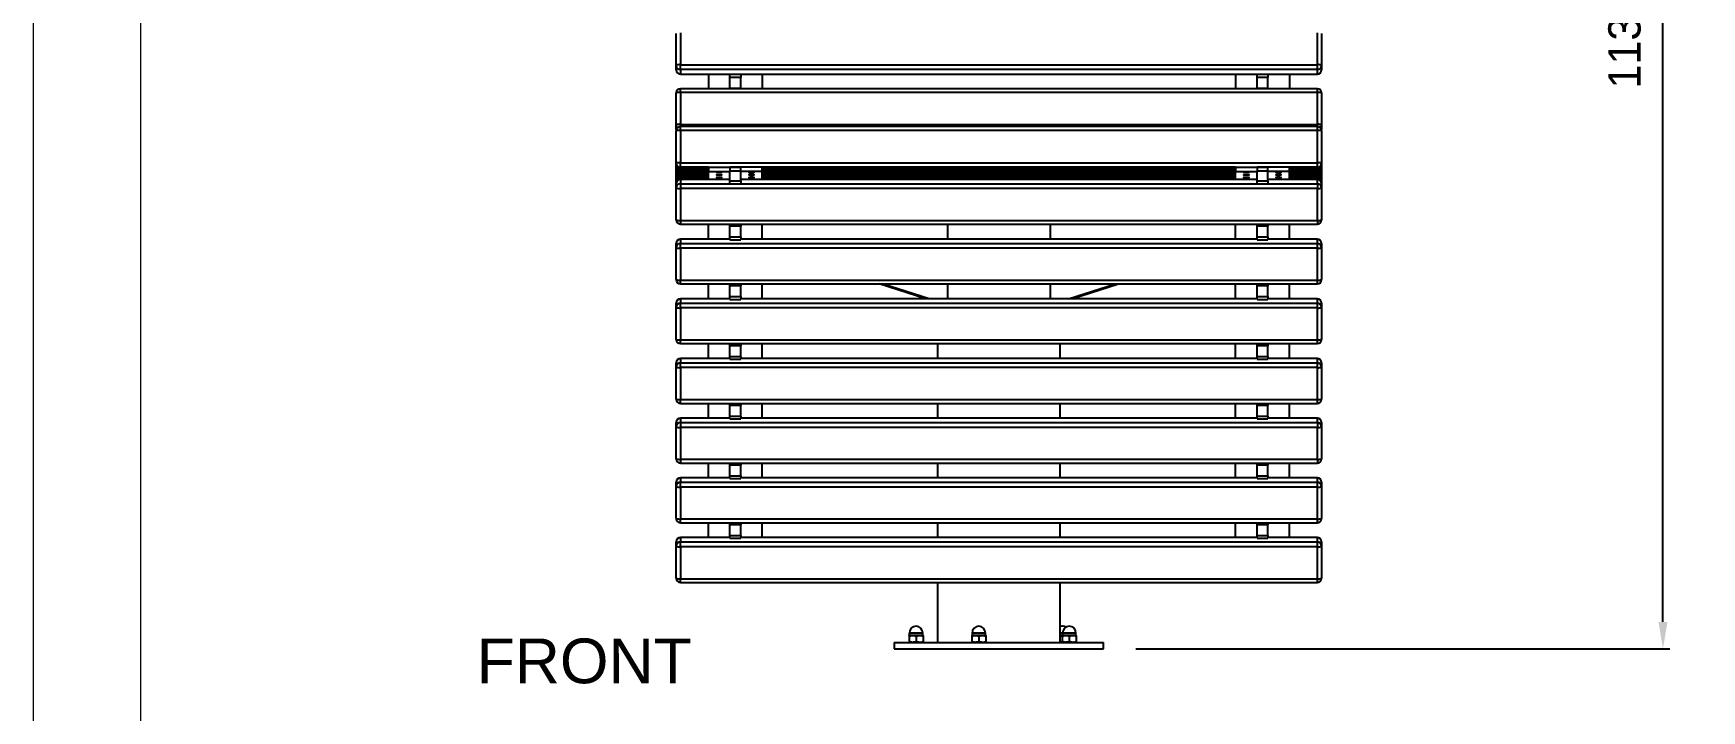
# Model space of a CAD drawing. Header units: millimetres. Extents: x 1508 to 7448, y -3239 to 961.
# Drawn here: x 1508 to 3059, y -591 to 38 of the extents above; entities that cross this region are included whole.
import ezdxf

# ---------------------------------------------------------------- set-up
doc = ezdxf.new("R2010")
doc.units = ezdxf.units.MM
doc.header["$PDSIZE"] = -1
doc.layers.add('tabelka', color=155, linetype='Continuous')
doc.layers.add('WYMIAR', color=96, linetype='Continuous')
doc.dimstyles.new('1-1', dxfattribs={"dimtxt": 30, "dimasz": 25, "dimexe": 6.25, "dimexo": 30, "dimgap": 20.625, "dimtad": 1, "dimdec": 1, "dimtxsty": 'Standard', "dimcen": 0, "dimclrd": 2, "dimclre": 2, "dimclrt": 2, "dimadec": 0, "dimazin": 0, "dimtfac": 1, "dimtdec": 1, "dimtmove": 0, "dimatfit": 3, "dimfxl": 0, "dimarcsym": 0})

# ---------------------------------------------------------------- blocks, each defined once
blk = doc.blocks.new('front')
for p, q in [((443.9, 352.3), (443.9, 382)), ((447.9, 382.6), (447.9, 352.9)), ((1039.9, 352.9), (1039.9, 382.6)), ((1043.9, 382), (1043.9, 352.3)), ((443.9, 348.2), (443.9, 352.3)), ((447.9, 348.4), (447.9, 352.9)), ((447.9, 352.9), (1039.9, 352.9)), ((1039.9, 348.4), (447.9, 348.4)), ((447.9, 348.4), (447.9, 344.2)), ((447.9, 344.2), (1039.9, 344.2)), ((447.9, 344.2), (1039.9, 344.2)), ((447.9, 344.2), (447.9, 344.2)), ((473.9, 344.2), (473.9, 330.6)), ((493.9, 343.7), (493.9, 344.2)), ((503.9, 343.7), (493.9, 343.7)), ((493.9, 341.1), (493.9, 343.7)), ((503.9, 343.7), (503.9, 344.2)), ((503.9, 343.7), (503.9, 341.1)), ((523.9, 344.2), (523.9, 330.6)), ((963.9, 344.2), (963.9, 330.6)), ((983.9, 343.7), (983.9, 344.2)), ((993.9, 343.7), (983.9, 343.7)), ((983.9, 341.1), (983.9, 343.7)), ((993.9, 343.7), (993.9, 344.2)), ((993.9, 343.7), (993.9, 341.1)), ((1013.9, 344.2), (1013.9, 330.6)), ((1039.9, 348.4), (1039.9, 352.9)), ((1039.9, 344.2), (1039.9, 348.4)), ((1039.9, 344.2), (1039.9, 344.2)), ((1043.9, 352.3), (1043.9, 348.2)), ((443.9, 296.9), (443.9, 326.6)), ((1039.9, 330.6), (447.9, 330.6)), ((447.9, 327.1), (447.9, 330.6)), ((447.9, 327.1), (447.9, 297.4)), ((1039.9, 327.1), (447.9, 327.1)), ((503.9, 341.1), (493.9, 341.1)), ((493.9, 331.2), (493.9, 341.1)), ((493.9, 331.2), (503.9, 331.2)), ((493.9, 330.6), (493.9, 331.2)), ((503.9, 331.2), (503.9, 341.1)), ((503.9, 331.2), (503.9, 330.6)), ((993.9, 341.1), (983.9, 341.1)), ((983.9, 331.2), (983.9, 341.1)), ((983.9, 331.2), (993.9, 331.2)), ((983.9, 330.6), (983.9, 331.2)), ((993.9, 331.2), (993.9, 341.1)), ((993.9, 331.2), (993.9, 330.6)), ((1039.9, 327.1), (1039.9, 330.6)), ((1039.9, 297.4), (1039.9, 327.1)), ((1043.9, 326.6), (1043.9, 296.9)), ((443.9, 292.7), (443.9, 296.9)), ((447.9, 297.4), (1039.9, 297.4)), ((447.9, 295.5), (447.9, 297.4)), ((1039.9, 295.5), (447.9, 295.5)), ((447.9, 291.7), (447.9, 295.5)), ((1039.9, 295.5), (1039.9, 297.4)), ((1039.9, 291.7), (1039.9, 295.5)), ((1043.9, 296.9), (1043.9, 292.7)), ((443.9, 292.7), (443.9, 292.1)), ((443.9, 292.7), (443.9, 292.1)), ((443.9, 261.5), (443.9, 291.5)), ((447.9, 291.7), (447.9, 261.7)), ((1039.9, 291.7), (447.9, 291.7)), ((1039.9, 261.7), (1039.9, 291.7)), ((1043.8, 292.1), (1043.9, 292.7)), ((1043.8, 292.1), (1043.9, 292.7)), ((1043.9, 291.5), (1043.9, 261.5)), ((443.9, 260.3), (443.9, 261.5)), ((443.9, 259.2), (443.9, 260.3)), ((443.9, 257.9), (443.9, 259.2)), ((443.9, 256.8), (443.9, 257.9)), ((443.9, 255.6), (443.9, 256.8)), ((443.9, 254.5), (443.9, 255.6)), ((443.9, 253.2), (443.9, 254.5)), ((443.9, 252.1), (443.9, 253.2)), ((443.9, 250.8), (443.9, 252.1)), ((443.9, 249.7), (443.9, 250.8)), ((443.9, 248.5), (443.9, 249.7)), ((443.9, 247.4), (443.9, 248.5)), ((447.9, 257.5), (447.9, 261.7)), ((447.9, 261.7), (1039.9, 261.7)), ((447.9, 257.5), (447.9, 256.3)), ((473.9, 257.5), (447.9, 257.5)), ((447.9, 256.3), (473.9, 256.3)), ((447.9, 256.3), (447.9, 255.2)), ((447.9, 256.3), (473.9, 256.3)), ((447.9, 256.3), (447.9, 256.3)), ((447.9, 255.2), (447.9, 253.9)), ((473.9, 255.2), (447.9, 255.2)), ((447.9, 253.9), (473.9, 253.9)), ((447.9, 253.9), (447.9, 252.8)), ((447.9, 253.9), (473.9, 253.9)), ((447.9, 253.9), (447.9, 253.9)), ((447.9, 252.8), (447.9, 251.6)), ((473.9, 252.8), (447.9, 252.8)), ((447.9, 251.6), (473.9, 251.6)), ((447.9, 251.6), (473.9, 251.6)), ((447.9, 251.6), (447.9, 251.6)), ((447.9, 251.6), (447.9, 250.5)), ((447.9, 250.5), (447.9, 249.2)), ((473.9, 250.5), (447.9, 250.5)), ((447.9, 249.2), (473.9, 249.2)), ((447.9, 249.2), (473.9, 249.2)), ((447.9, 249.2), (447.9, 249.2)), ((447.9, 249.2), (447.9, 248.1)), ((447.9, 248.1), (447.9, 246.9)), ((473.9, 248.1), (447.9, 248.1)), ((473.9, 257.6), (493.9, 257.6)), ((473.9, 257.6), (473.9, 253.6)), ((473.9, 253.6), (493.9, 253.6)), ((473.9, 246.3), (473.9, 253.6)), ((493.9, 257.6), (493.9, 253.6)), ((503.9, 257.5), (493.9, 257.5)), ((503.9, 257.4), (493.9, 257.4)), ((503.9, 254), (493.9, 254)), ((493.9, 253.6), (493.9, 253.5)), ((493.9, 245), (493.9, 253.5)), ((523.9, 257.6), (503.9, 257.6)), ((503.9, 253.6), (503.9, 257.6)), ((523.9, 253.6), (503.9, 253.6)), ((503.9, 253.6), (503.9, 253.5)), ((503.9, 245), (503.9, 253.5)), ((523.9, 253.6), (523.9, 257.6)), ((963.9, 257.5), (523.9, 257.5)), ((523.9, 256.3), (963.9, 256.3)), ((523.9, 256.3), (963.9, 256.3)), ((963.9, 255.2), (523.9, 255.2)), ((523.9, 253.9), (963.9, 253.9)), ((523.9, 253.9), (963.9, 253.9)), ((523.9, 246.3), (523.9, 253.6)), ((963.9, 252.8), (523.9, 252.8)), ((523.9, 251.6), (963.9, 251.6)), ((523.9, 251.6), (963.9, 251.6)), ((963.9, 250.5), (523.9, 250.5)), ((523.9, 249.2), (963.9, 249.2)), ((523.9, 249.2), (963.9, 249.2)), ((963.9, 248.1), (523.9, 248.1)), ((963.9, 257.6), (963.9, 253.6)), ((963.9, 257.6), (983.9, 257.6)), ((963.9, 253.6), (983.9, 253.6)), ((963.9, 246.3), (963.9, 253.6)), ((983.9, 257.6), (983.9, 253.6)), ((993.9, 257.5), (983.9, 257.5)), ((993.9, 257.4), (983.9, 257.4)), ((993.9, 254), (983.9, 254)), ((983.9, 253.6), (983.9, 253.5)), ((983.9, 245), (983.9, 253.5)), ((993.9, 253.6), (993.9, 257.6)), ((1013.9, 257.6), (993.9, 257.6)), ((993.9, 253.6), (993.9, 253.5)), ((1013.9, 253.6), (993.9, 253.6)), ((993.9, 245), (993.9, 253.5)), ((1013.9, 253.6), (1013.9, 257.6)), ((1039.9, 257.5), (1013.9, 257.5)), ((1013.9, 256.3), (1039.9, 256.3)), ((1013.9, 256.3), (1039.9, 256.3)), ((1039.9, 255.2), (1013.9, 255.2)), ((1013.9, 253.9), (1039.9, 253.9)), ((1013.9, 253.9), (1039.9, 253.9)), ((1013.9, 246.3), (1013.9, 253.6)), ((1039.9, 252.8), (1013.9, 252.8)), ((1013.9, 251.6), (1039.9, 251.6)), ((1013.9, 251.6), (1039.9, 251.6)), ((1039.9, 250.5), (1013.9, 250.5)), ((1013.9, 249.2), (1039.9, 249.2)), ((1013.9, 249.2), (1039.9, 249.2)), ((1039.9, 248.1), (1013.9, 248.1)), ((1039.9, 257.5), (1039.9, 261.7)), ((1039.9, 256.3), (1039.9, 257.5)), ((1039.9, 256.3), (1039.9, 255.2)), ((1039.9, 256.3), (1039.9, 256.3)), ((1039.9, 253.9), (1039.9, 255.2)), ((1039.9, 253.9), (1039.9, 252.8)), ((1039.9, 253.9), (1039.9, 253.9)), ((1039.9, 251.6), (1039.9, 252.8)), ((1039.9, 251.6), (1039.9, 251.6)), ((1039.9, 251.6), (1039.9, 250.5)), ((1039.9, 249.2), (1039.9, 250.5)), ((1039.9, 249.2), (1039.9, 249.2)), ((1039.9, 249.2), (1039.9, 248.1)), ((1039.9, 246.9), (1039.9, 248.1)), ((1043.9, 261.5), (1043.9, 260.3)), ((1043.9, 260.3), (1043.9, 259.2)), ((1043.9, 259.2), (1043.9, 257.9)), ((1043.9, 257.9), (1043.9, 256.8)), ((1043.9, 256.8), (1043.9, 255.6)), ((1043.9, 255.6), (1043.9, 254.5)), ((1043.9, 254.5), (1043.9, 253.2)), ((1043.9, 253.2), (1043.9, 252.1)), ((1043.9, 252.1), (1043.9, 250.8)), ((1043.9, 250.8), (1043.9, 249.7)), ((1043.9, 249.7), (1043.9, 248.5)), ((1043.9, 248.5), (1043.9, 247.4)), ((443.9, 246.1), (443.9, 247.4)), ((443.9, 245), (443.9, 246.1)), ((443.9, 243.8), (443.9, 245)), ((443.9, 243.8), (443.9, 243)), ((443.9, 242.7), (443.9, 243.8)), ((443.9, 243), (443.9, 243.8)), ((443.9, 242.3), (443.9, 242.7)), ((443.9, 242.5), (443.9, 242.7)), ((443.9, 242.7), (443.9, 242.7)), ((443.9, 238.4), (443.9, 242.3)), ((443.9, 208.6), (443.9, 238.4)), ((447.9, 246.9), (473.9, 246.9)), ((447.9, 246.9), (447.9, 246.8)), ((447.9, 246.8), (473.9, 246.8)), ((447.9, 246.8), (447.9, 246.3)), ((493.9, 246.3), (447.9, 246.3)), ((447.9, 246.3), (447.9, 242.3)), ((493.9, 246.3), (447.9, 246.3)), ((447.9, 246.3), (447.9, 246.3)), ((447.9, 242.3), (1039.9, 242.3)), ((447.9, 242.3), (447.9, 237.8)), ((1039.9, 237.8), (447.9, 237.8)), ((447.9, 237.8), (447.9, 208.1)), ((493.9, 245), (503.9, 245)), ((493.9, 242.3), (493.9, 245)), ((493.9, 242.3), (503.9, 242.3)), ((983.9, 246.3), (503.9, 246.3)), ((983.9, 246.3), (503.9, 246.3)), ((503.9, 245), (503.9, 242.3)), ((523.9, 246.9), (963.9, 246.9)), ((523.9, 246.8), (963.9, 246.8)), ((983.9, 245), (993.9, 245)), ((983.9, 242.3), (983.9, 245)), ((983.9, 242.3), (993.9, 242.3)), ((1039.9, 246.3), (993.9, 246.3)), ((1039.9, 246.3), (993.9, 246.3)), ((993.9, 245), (993.9, 242.3)), ((1013.9, 246.9), (1039.9, 246.9)), ((1013.9, 246.8), (1039.9, 246.8)), ((1039.9, 246.9), (1039.9, 246.8)), ((1039.9, 246.8), (1039.9, 246.3)), ((1039.9, 242.3), (1039.9, 246.3)), ((1039.9, 246.3), (1039.9, 246.3)), ((1039.9, 242.3), (1039.9, 237.8)), ((1039.9, 208.1), (1039.9, 237.8)), ((1043.8, 243), (1043.9, 243.8)), ((1043.9, 243.8), (1043.8, 243)), ((1043.9, 242.7), (1043.8, 242.7)), ((1043.9, 247.4), (1043.9, 246.1)), ((1043.9, 246.1), (1043.9, 245)), ((1043.9, 245), (1043.9, 243.8)), ((1043.9, 243.8), (1043.9, 242.7)), ((1043.9, 242.7), (1043.9, 242.3)), ((1043.9, 242.7), (1043.9, 242.5)), ((1043.9, 242.3), (1043.9, 238.4)), ((1043.9, 238.4), (1043.9, 208.6)), ((447.9, 208.1), (1039.9, 208.1)), ((447.9, 208.1), (447.9, 204.6)), ((447.9, 204.6), (1039.9, 204.6)), ((473.9, 190.8), (473.9, 204.6)), ((493.9, 202.7), (493.9, 204.6)), ((503.9, 202.7), (493.9, 202.7)), ((493.9, 192.8), (493.9, 202.7)), ((503.9, 204.6), (503.9, 202.7)), ((503.9, 192.8), (503.9, 202.7)), ((523.9, 190.8), (523.9, 204.6)), ((696.2, 204.6), (696.2, 190.8)), ((791.5, 204.6), (791.5, 190.8)), ((963.9, 190.8), (963.9, 204.6)), ((983.9, 202.7), (983.9, 204.6)), ((993.9, 202.7), (983.9, 202.7)), ((983.9, 192.8), (983.9, 202.7)), ((993.9, 204.6), (993.9, 202.7)), ((993.9, 192.8), (993.9, 202.7)), ((1013.9, 190.8), (1013.9, 204.6)), ((1039.9, 208.1), (1039.9, 204.6)), ((443.9, 182.9), (443.9, 186.8)), ((493.9, 190.8), (447.9, 190.8)), ((447.9, 190.8), (447.9, 186.8)), ((493.9, 190.8), (447.9, 190.8)), ((447.9, 190.8), (447.9, 190.8)), ((447.9, 182.3), (447.9, 186.8)), ((447.9, 186.8), (1039.9, 186.8)), ((493.9, 192.8), (503.9, 192.8)), ((493.9, 190.2), (493.9, 192.8)), ((493.9, 190.2), (503.9, 190.2)), ((503.9, 192.8), (503.9, 190.2)), ((983.9, 190.8), (503.9, 190.8)), ((983.9, 190.8), (503.9, 190.8)), ((983.9, 192.8), (993.9, 192.8)), ((983.9, 190.2), (983.9, 192.8)), ((983.9, 190.2), (993.9, 190.2)), ((993.9, 192.8), (993.9, 190.2)), ((1039.9, 190.8), (993.9, 190.8)), ((1039.9, 190.8), (993.9, 190.8)), ((1039.9, 186.8), (1039.9, 190.8)), ((1039.9, 190.8), (1039.9, 190.8)), ((1039.9, 182.3), (1039.9, 186.8)), ((1043.9, 186.8), (1043.9, 182.9)), ((443.9, 153.1), (443.9, 182.9)), ((1039.9, 182.3), (447.9, 182.3)), ((447.9, 182.3), (447.9, 152.6)), ((1039.9, 152.6), (1039.9, 182.3)), ((1043.9, 182.9), (1043.9, 153.1)), ((447.9, 152.6), (1039.9, 152.6)), ((447.9, 149.1), (447.9, 152.6)), ((447.9, 149.1), (1039.9, 149.1)), ((473.9, 135.3), (473.9, 149.1)), ((493.9, 147.2), (493.9, 149.1)), ((503.9, 147.2), (493.9, 147.2)), ((493.9, 137.3), (493.9, 147.2)), ((503.9, 149.1), (503.9, 147.2)), ((503.9, 137.3), (503.9, 147.2)), ((523.9, 135.3), (523.9, 149.1)), ((675.9, 135.3), (632.5, 149.1)), ((679, 135.3), (635.5, 149.1)), ((696.2, 149.1), (696.2, 135.3)), ((791.5, 149.1), (791.5, 135.3)), ((808.7, 135.3), (852.2, 149.1)), ((811.8, 135.3), (855.2, 149.1)), ((963.9, 135.3), (963.9, 149.1)), ((983.9, 147.2), (983.9, 149.1)), ((993.9, 147.2), (983.9, 147.2)), ((983.9, 137.3), (983.9, 147.2)), ((993.9, 149.1), (993.9, 147.2)), ((993.9, 137.3), (993.9, 147.2)), ((1013.9, 135.3), (1013.9, 149.1)), ((1039.9, 149.1), (1039.9, 152.6)), ((443.9, 127.4), (443.9, 131.3)), ((443.9, 97.6), (443.9, 127.4)), ((493.9, 135.3), (447.9, 135.3)), ((447.9, 135.3), (447.9, 131.3)), ((493.9, 135.3), (447.9, 135.3)), ((447.9, 135.3), (447.9, 135.3)), ((447.9, 126.8), (447.9, 131.3)), ((447.9, 131.3), (1039.9, 131.3)), ((1039.9, 126.8), (447.9, 126.8)), ((447.9, 126.8), (447.9, 97.1)), ((493.9, 137.3), (503.9, 137.3)), ((493.9, 134.7), (493.9, 137.3)), ((493.9, 134.7), (503.9, 134.7)), ((503.9, 137.3), (503.9, 134.7)), ((983.9, 135.3), (503.9, 135.3)), ((983.9, 135.3), (503.9, 135.3)), ((983.9, 137.3), (993.9, 137.3)), ((983.9, 134.7), (983.9, 137.3)), ((983.9, 134.7), (993.9, 134.7)), ((993.9, 137.3), (993.9, 134.7)), ((1039.9, 135.3), (993.9, 135.3)), ((1039.9, 135.3), (993.9, 135.3)), ((1039.9, 131.3), (1039.9, 135.3)), ((1039.9, 135.3), (1039.9, 135.3)), ((1039.9, 126.8), (1039.9, 131.3)), ((1039.9, 97.1), (1039.9, 126.8)), ((1043.9, 131.3), (1043.9, 127.4)), ((1043.9, 127.4), (1043.9, 97.6)), ((447.9, 97.1), (1039.9, 97.1)), ((447.9, 93.6), (447.9, 97.1)), ((447.9, 93.6), (1039.9, 93.6)), ((473.9, 79.8), (473.9, 93.6)), ((493.9, 91.7), (493.9, 93.6)), ((503.9, 93.6), (503.9, 91.7)), ((523.9, 79.8), (523.9, 93.6)), ((686.7, 93.6), (686.7, 79.8)), ((801, 79.8), (801, 93.6)), ((963.9, 79.8), (963.9, 93.6)), ((983.9, 91.7), (983.9, 93.6)), ((993.9, 93.6), (993.9, 91.7)), ((1013.9, 79.8), (1013.9, 93.6)), ((1039.9, 93.6), (1039.9, 97.1)), ((493.9, 79.8), (447.9, 79.8)), ((447.9, 79.8), (447.9, 75.8)), ((493.9, 79.8), (447.9, 79.8)), ((447.9, 79.8), (447.9, 79.8)), ((503.9, 91.7), (493.9, 91.7)), ((493.9, 81.8), (493.9, 91.7)), ((493.9, 81.8), (503.9, 81.8)), ((493.9, 79.2), (493.9, 81.8)), ((493.9, 79.2), (503.9, 79.2)), ((503.9, 81.8), (503.9, 91.7)), ((503.9, 81.8), (503.9, 79.2)), ((983.9, 79.8), (503.9, 79.8)), ((983.9, 79.8), (503.9, 79.8)), ((993.9, 91.7), (983.9, 91.7)), ((983.9, 81.8), (983.9, 91.7)), ((983.9, 81.8), (993.9, 81.8)), ((983.9, 79.2), (983.9, 81.8)), ((983.9, 79.2), (993.9, 79.2)), ((993.9, 81.8), (993.9, 91.7)), ((993.9, 81.8), (993.9, 79.2)), ((1039.9, 79.8), (993.9, 79.8)), ((1039.9, 79.8), (993.9, 79.8)), ((1039.9, 75.8), (1039.9, 79.8)), ((1039.9, 79.8), (1039.9, 79.8)), ((443.9, 71.8), (443.9, 75.8)), ((443.9, 42.1), (443.9, 71.8)), ((447.9, 71.3), (447.9, 75.8)), ((447.9, 75.8), (1039.9, 75.8)), ((1039.9, 71.3), (447.9, 71.3)), ((447.9, 71.3), (447.9, 41.6)), ((1039.9, 71.3), (1039.9, 75.8)), ((1039.9, 41.6), (1039.9, 71.3)), ((1043.9, 75.8), (1043.9, 71.8)), ((1043.9, 71.8), (1043.9, 42.1)), ((447.9, 41.6), (1039.9, 41.6)), ((447.9, 38.1), (447.9, 41.6)), ((447.9, 38.1), (1039.9, 38.1)), ((473.9, 24.3), (473.9, 38.1)), ((493.9, 36.2), (493.9, 38.1)), ((503.9, 36.2), (493.9, 36.2)), ((493.9, 26.3), (493.9, 36.2)), ((503.9, 38.1), (503.9, 36.2)), ((503.9, 26.3), (503.9, 36.2)), ((523.9, 24.3), (523.9, 38.1)), ((686.7, 38.1), (686.7, 24.3)), ((801, 24.3), (801, 38.1)), ((963.9, 24.3), (963.9, 38.1)), ((983.9, 36.2), (983.9, 38.1)), ((993.9, 36.2), (983.9, 36.2)), ((983.9, 26.3), (983.9, 36.2)), ((993.9, 38.1), (993.9, 36.2)), ((993.9, 26.3), (993.9, 36.2)), ((1013.9, 24.3), (1013.9, 38.1)), ((1039.9, 38.1), (1039.9, 41.6)), ((443.9, 16.3), (443.9, 20.3)), ((443.9, -13.4), (443.9, 16.3)), ((493.9, 24.3), (447.9, 24.3)), ((447.9, 24.3), (447.9, 20.3)), ((493.9, 24.3), (447.9, 24.3)), ((447.9, 24.3), (447.9, 24.3)), ((447.9, 20.3), (1039.9, 20.3)), ((447.9, 20.3), (447.9, 15.8)), ((1039.9, 15.8), (447.9, 15.8)), ((447.9, 15.8), (447.9, -13.9)), ((493.9, 26.3), (503.9, 26.3)), ((493.9, 23.7), (493.9, 26.3)), ((493.9, 23.7), (503.9, 23.7)), ((503.9, 26.3), (503.9, 23.7)), ((983.9, 24.3), (503.9, 24.3)), ((983.9, 24.3), (503.9, 24.3)), ((983.9, 26.3), (993.9, 26.3)), ((983.9, 23.7), (983.9, 26.3)), ((983.9, 23.7), (993.9, 23.7)), ((993.9, 26.3), (993.9, 23.7)), ((1039.9, 24.3), (993.9, 24.3)), ((1039.9, 24.3), (993.9, 24.3)), ((1039.9, 20.3), (1039.9, 24.3)), ((1039.9, 24.3), (1039.9, 24.3)), ((1039.9, 20.3), (1039.9, 15.8)), ((1039.9, -13.9), (1039.9, 15.8)), ((1043.9, 20.3), (1043.9, 16.3)), ((1043.9, 16.3), (1043.9, -13.4)), ((447.9, -13.9), (1039.9, -13.9)), ((447.9, -13.9), (447.9, -17.4)), ((1039.9, -13.9), (1039.9, -17.4)), ((447.9, -17.4), (1039.9, -17.4)), ((473.9, -31.2), (473.9, -17.4)), ((493.9, -19.3), (493.9, -17.4)), ((503.9, -19.3), (493.9, -19.3)), ((493.9, -29.2), (493.9, -19.3)), ((493.9, -29.2), (503.9, -29.2)), ((493.9, -31.8), (493.9, -29.2)), ((503.9, -17.4), (503.9, -19.3)), ((503.9, -29.2), (503.9, -19.3)), ((503.9, -29.2), (503.9, -31.8)), ((523.9, -31.2), (523.9, -17.4)), ((686.7, -17.4), (686.7, -31.2)), ((801, -31.2), (801, -17.4)), ((963.9, -31.2), (963.9, -17.4)), ((983.9, -19.3), (983.9, -17.4)), ((993.9, -19.3), (983.9, -19.3)), ((983.9, -29.2), (983.9, -19.3)), ((983.9, -29.2), (993.9, -29.2)), ((983.9, -31.8), (983.9, -29.2)), ((993.9, -17.4), (993.9, -19.3)), ((993.9, -29.2), (993.9, -19.3)), ((993.9, -29.2), (993.9, -31.8)), ((1013.9, -31.2), (1013.9, -17.4)), ((443.9, -39.2), (443.9, -35.2)), ((443.9, -68.9), (443.9, -39.2)), ((493.9, -31.2), (447.9, -31.2)), ((447.9, -31.2), (447.9, -35.2)), ((493.9, -31.2), (447.9, -31.2)), ((447.9, -31.2), (447.9, -31.2)), ((447.9, -39.7), (447.9, -35.2)), ((447.9, -35.2), (1039.9, -35.2)), ((1039.9, -39.7), (447.9, -39.7)), ((447.9, -39.7), (447.9, -69.4)), ((493.9, -31.8), (503.9, -31.8)), ((983.9, -31.2), (503.9, -31.2)), ((983.9, -31.2), (503.9, -31.2)), ((983.9, -31.8), (993.9, -31.8)), ((1039.9, -31.2), (993.9, -31.2)), ((1039.9, -31.2), (993.9, -31.2)), ((1039.9, -35.2), (1039.9, -31.2)), ((1039.9, -31.2), (1039.9, -31.2)), ((1039.9, -39.7), (1039.9, -35.2)), ((1039.9, -69.4), (1039.9, -39.7)), ((1043.9, -35.2), (1043.9, -39.2)), ((1043.9, -39.2), (1043.9, -68.9)), ((447.9, -69.4), (1039.9, -69.4)), ((447.9, -72.9), (447.9, -69.4)), ((447.9, -72.9), (1039.9, -72.9)), ((473.9, -86.7), (473.9, -72.9)), ((493.9, -74.8), (493.9, -72.9)), ((503.9, -74.8), (493.9, -74.8)), ((493.9, -84.7), (493.9, -74.8)), ((503.9, -72.9), (503.9, -74.8)), ((503.9, -84.7), (503.9, -74.8)), ((523.9, -86.7), (523.9, -72.9)), ((686.7, -72.9), (686.7, -86.7)), ((801, -86.7), (801, -72.9)), ((963.9, -86.7), (963.9, -72.9)), ((983.9, -74.8), (983.9, -72.9)), ((993.9, -74.8), (983.9, -74.8)), ((983.9, -84.7), (983.9, -74.8)), ((993.9, -72.9), (993.9, -74.8)), ((993.9, -84.7), (993.9, -74.8)), ((1013.9, -86.7), (1013.9, -72.9)), ((1039.9, -72.9), (1039.9, -69.4)), ((443.9, -94.7), (443.9, -90.7)), ((493.9, -86.7), (447.9, -86.7)), ((447.9, -86.7), (447.9, -90.7)), ((493.9, -86.7), (447.9, -86.7)), ((447.9, -86.7), (447.9, -86.7)), ((447.9, -95.2), (447.9, -90.7)), ((447.9, -90.7), (1039.9, -90.7)), ((493.9, -84.7), (503.9, -84.7)), ((493.9, -87.3), (493.9, -84.7)), ((493.9, -87.3), (503.9, -87.3)), ((503.9, -84.7), (503.9, -87.3)), ((983.9, -86.7), (503.9, -86.7)), ((983.9, -86.7), (503.9, -86.7)), ((983.9, -84.7), (993.9, -84.7)), ((983.9, -87.3), (983.9, -84.7)), ((983.9, -87.3), (993.9, -87.3)), ((993.9, -84.7), (993.9, -87.3)), ((1039.9, -86.7), (993.9, -86.7)), ((1039.9, -86.7), (993.9, -86.7)), ((1039.9, -90.7), (1039.9, -86.7)), ((1039.9, -86.7), (1039.9, -86.7)), ((1039.9, -95.2), (1039.9, -90.7)), ((1043.9, -90.7), (1043.9, -94.7)), ((443.9, -124.4), (443.9, -94.7)), ((1039.9, -95.2), (447.9, -95.2)), ((447.9, -95.2), (447.9, -124.9)), ((1039.9, -124.9), (1039.9, -95.2)), ((1043.9, -94.7), (1043.9, -124.4)), ((447.9, -124.9), (1039.9, -124.9)), ((447.9, -128.4), (447.9, -124.9)), ((447.9, -128.4), (1039.9, -128.4)), ((686.7, -128.4), (686.7, -184.1)), ((801, -184.1), (801, -128.4)), ((1039.9, -128.4), (1039.9, -124.9)), ((646.7, -184.1), (646.7, -190.1)), ((646.7, -184.1), (841, -184.1)), ((660.4, -178.2), (663.6, -177.6)), ((663.6, -177.6), (660.4, -177.6)), ((660.4, -178.2), (660.4, -183.5)), ((660.6, -175.4), (660.6, -177.5)), ((673.1, -175.4), (660.6, -175.4)), ((660.6, -177.5), (673.1, -177.5)), ((670.1, -177.6), (663.6, -177.6)), ((666.9, -178.2), (670.1, -177.6)), ((666.9, -178.2), (666.9, -183.5)), ((673.4, -177.6), (670.1, -177.6)), ((673.4, -183.5), (670.1, -184.1)), ((673.1, -177.5), (673.1, -175.4)), ((673.4, -178.2), (673.4, -183.5)), ((718.7, -178.2), (721.9, -177.6)), ((721.9, -177.6), (718.7, -177.6)), ((718.7, -178.2), (718.7, -183.5)), ((718.9, -175.4), (718.9, -177.5)), ((731.4, -175.4), (718.9, -175.4)), ((718.9, -177.5), (731.4, -177.5)), ((728.4, -177.6), (721.9, -177.6)), ((725.2, -178.2), (728.4, -177.6)), ((725.2, -178.2), (725.2, -183.5)), ((731.7, -177.6), (728.4, -177.6)), ((731.7, -183.5), (728.4, -184.1)), ((731.4, -177.5), (731.4, -175.4)), ((731.7, -178.2), (731.7, -183.5)), ((803, -175.4), (801, -175.4)), ((801, -177.5), (803, -177.5)), ((802.8, -177.6), (801, -177.6)), ((801, -177.8), (802.8, -178.2)), ((802.8, -178.2), (806, -177.6)), ((806, -177.6), (802.8, -177.6)), ((802.8, -178.2), (802.8, -183.5)), ((803, -175.4), (803, -177.5)), ((815.5, -175.4), (803, -175.4)), ((803, -177.5), (815.5, -177.5)), ((812.5, -177.6), (806, -177.6)), ((809.3, -178.2), (812.5, -177.6)), ((809.3, -178.2), (809.3, -183.5)), ((815.8, -177.6), (812.5, -177.6)), ((815.8, -183.5), (812.5, -184.1)), ((815.5, -177.5), (815.5, -175.4)), ((815.8, -178.2), (815.8, -183.5)), ((841, -190.1), (841, -184.1)), ((646.7, -190.1), (841, -190.1))]:
    blk.add_line(p, q)
at = {"flags": 128}
for points in [[(444, 259.3), (443.9, 259.2), (443.9, 259.2)], [(444, 256.9), (443.9, 256.9), (443.9, 256.8)], [(444, 254.5), (443.9, 254.5), (443.9, 254.5)], [(444, 252.2), (443.9, 252.1), (443.9, 252.1)], [(444, 249.8), (443.9, 249.8), (443.9, 249.7)], [(483.9, 253), (484.8, 253), (485.6, 253), (486.2, 252.9), (486.4, 252.9), (486.2, 252.9), (485.6, 252.8), (484.8, 252.8), (483.9, 252.8), (482.9, 252.8), (482.1, 252.8), (481.5, 252.9), (481.4, 252.9), (481.5, 252.9), (482.1, 253), (482.9, 253), (483.9, 253)], [(483.9, 250.6), (484.8, 250.6), (485.6, 250.6), (486.2, 250.6), (486.4, 250.5), (486.2, 250.5), (485.6, 250.5), (484.8, 250.4), (483.9, 250.4), (482.9, 250.4), (482.1, 250.5), (481.5, 250.5), (481.4, 250.5), (481.5, 250.6), (482.1, 250.6), (482.9, 250.6), (483.9, 250.6)], [(483.9, 248.3), (484.8, 248.3), (485.6, 248.2), (486.2, 248.2), (486.4, 248.2), (486.2, 248.1), (485.6, 248.1), (484.8, 248.1), (483.9, 248.1), (482.9, 248.1), (482.1, 248.1), (481.5, 248.1), (481.4, 248.2), (481.5, 248.2), (482.1, 248.2), (482.9, 248.3), (483.9, 248.3)], [(513.9, 253), (512.9, 253), (512.1, 253), (511.5, 252.9), (511.4, 252.9), (511.5, 252.9), (512.1, 252.8), (512.9, 252.8), (513.9, 252.8), (514.8, 252.8), (515.6, 252.8), (516.2, 252.9), (516.4, 252.9), (516.2, 252.9), (515.6, 253), (514.8, 253), (513.9, 253)], [(513.9, 250.6), (512.9, 250.6), (512.1, 250.6), (511.5, 250.6), (511.4, 250.5), (511.5, 250.5), (512.1, 250.5), (512.9, 250.4), (513.9, 250.4), (514.8, 250.4), (515.6, 250.5), (516.2, 250.5), (516.4, 250.5), (516.2, 250.6), (515.6, 250.6), (514.8, 250.6), (513.9, 250.6)], [(513.9, 248.3), (512.9, 248.3), (512.1, 248.2), (511.5, 248.2), (511.4, 248.2), (511.5, 248.1), (512.1, 248.1), (512.9, 248.1), (513.9, 248.1), (514.8, 248.1), (515.6, 248.1), (516.2, 248.1), (516.4, 248.2), (516.2, 248.2), (515.6, 248.2), (514.8, 248.3), (513.9, 248.3)], [(973.9, 253), (974.8, 253), (975.6, 253), (976.2, 252.9), (976.4, 252.9), (976.2, 252.9), (975.6, 252.8), (974.8, 252.8), (973.9, 252.8), (972.9, 252.8), (972.1, 252.8), (971.5, 252.9), (971.4, 252.9), (971.5, 252.9), (972.1, 253), (972.9, 253), (973.9, 253)], [(973.9, 250.6), (974.8, 250.6), (975.6, 250.6), (976.2, 250.6), (976.4, 250.5), (976.2, 250.5), (975.6, 250.5), (974.8, 250.4), (973.9, 250.4), (972.9, 250.4), (972.1, 250.5), (971.5, 250.5), (971.4, 250.5), (971.5, 250.6), (972.1, 250.6), (972.9, 250.6), (973.9, 250.6)], [(973.9, 248.3), (974.8, 248.3), (975.6, 248.2), (976.2, 248.2), (976.4, 248.2), (976.2, 248.1), (975.6, 248.1), (974.8, 248.1), (973.9, 248.1), (972.9, 248.1), (972.1, 248.1), (971.5, 248.1), (971.4, 248.2), (971.5, 248.2), (972.1, 248.2), (972.9, 248.3), (973.9, 248.3)], [(1003.9, 253), (1002.9, 253), (1002.1, 253), (1001.5, 252.9), (1001.4, 252.9), (1001.5, 252.9), (1002.1, 252.8), (1002.9, 252.8), (1003.9, 252.8), (1004.8, 252.8), (1005.6, 252.8), (1006.2, 252.9), (1006.4, 252.9), (1006.2, 252.9), (1005.6, 253), (1004.8, 253), (1003.9, 253)], [(1003.9, 250.6), (1002.9, 250.6), (1002.1, 250.6), (1001.5, 250.6), (1001.4, 250.5), (1001.5, 250.5), (1002.1, 250.5), (1002.9, 250.4), (1003.9, 250.4), (1004.8, 250.4), (1005.6, 250.5), (1006.2, 250.5), (1006.4, 250.5), (1006.2, 250.6), (1005.6, 250.6), (1004.8, 250.6), (1003.9, 250.6)], [(1003.9, 248.3), (1002.9, 248.3), (1002.1, 248.2), (1001.5, 248.2), (1001.4, 248.2), (1001.5, 248.1), (1002.1, 248.1), (1002.9, 248.1), (1003.9, 248.1), (1004.8, 248.1), (1005.6, 248.1), (1006.2, 248.1), (1006.4, 248.2), (1006.2, 248.2), (1005.6, 248.2), (1004.8, 248.3), (1003.9, 248.3)], [(1043.9, 259.2), (1043.8, 259.2), (1043.7, 259.3)], [(1043.9, 256.8), (1043.8, 256.9), (1043.7, 256.9)], [(1043.9, 254.5), (1043.8, 254.5), (1043.7, 254.5)], [(1043.9, 252.1), (1043.8, 252.1), (1043.7, 252.2)], [(1043.9, 249.7), (1043.8, 249.8), (1043.7, 249.8)], [(444, 247.4), (443.9, 247.4), (443.9, 247.4)], [(444, 245.1), (443.9, 245.1), (443.9, 245)], [(444.1, 243.7), (443.9, 244.2), (443.9, 245)], [(1043.9, 245), (1043.8, 244.2), (1043.6, 243.7)], [(1043.9, 247.4), (1043.8, 247.4), (1043.7, 247.4)], [(1043.9, 245), (1043.8, 245.1), (1043.7, 245.1)]]:
    blk.add_lwpolyline(points, dxfattribs=at)
for centre, radius, start, end in [((446.9, 345.3), 7.69, 82.6699, 113.1272), ((447.8, 352.3), 3.98, 180.2797, 270.277), ((447.9, 348.2), 4, 180, 270), ((447.8, 348.2), 3.98, 180.2797, 270.277), ((1040.8, 345.3), 7.69, 66.8728, 97.3301), ((1039.9, 352.3), 3.98, 269.723, 359.7203), ((1039.9, 348.2), 4, 270, 0), ((1039.9, 348.2), 3.98, 269.723, 359.7203), ((447.9, 326.6), 4, 90, 180), ((446.9, 319.5), 7.69, 82.6699, 113.1272), ((1039.9, 326.6), 4, 0, 90), ((1040.8, 319.5), 7.69, 66.8728, 97.3301), ((446.9, 289.8), 7.69, 82.6699, 113.1272), ((447.8, 296.9), 3.94, 180.0447, 222.732), ((447.9, 291.5), 4, 90, 180), ((1040.8, 289.8), 7.69, 66.8728, 97.3301), ((1039.9, 291.5), 4, 0, 90), ((1039.9, 296.9), 3.94, 317.268, 359.9553), ((446.9, 267.9), 23.8, 87.5991, 97.2369), ((1040.9, 267.9), 23.8, 82.7631, 92.4009), ((446.9, 237.9), 23.8, 87.5991, 97.2369), ((447.9, 261.5), 4, 180.0256, 270.0256), ((447.9, 260.3), 4, 180, 270), ((447.9, 260.3), 4, 180.0256, 270.0256), ((447.9, 259.2), 4, 180.0256, 270.0256), ((447.9, 257.9), 4, 180, 270), ((447.9, 257.9), 4, 180.0256, 270.0256), ((447.9, 256.8), 4, 180.0256, 270.0256), ((447.9, 255.6), 4, 180, 270), ((447.9, 255.6), 4, 180.0256, 270.0256), ((447.9, 254.5), 4, 180.0256, 270.0256), ((447.9, 253.2), 4, 180, 270), ((447.9, 253.2), 4, 180.0256, 270.0256), ((447.9, 252.1), 4, 180.0256, 270.0256), ((447.9, 250.8), 4, 180, 270), ((447.9, 250.8), 4, 180.0256, 270.0256), ((447.9, 249.7), 4, 180.0134, 247.7872), ((447.9, 248.5), 4, 180, 230.067), ((447.8, 248.5), 4, 180.0065, 230.1304), ((1040.9, 237.9), 23.8, 82.7631, 92.4009), ((1039.9, 261.5), 4, 269.9744, 359.9744), ((1039.9, 260.3), 4, 270, 0), ((1039.9, 260.3), 4, 269.9744, 359.9744), ((1039.9, 259.2), 4, 269.9744, 359.9744), ((1039.9, 257.9), 4, 270, 0), ((1039.9, 257.9), 4, 269.9744, 359.9744), ((1039.9, 256.8), 4, 269.9744, 359.9744), ((1039.9, 255.6), 4, 270, 0), ((1039.9, 255.6), 4, 269.9744, 359.9744), ((1039.9, 254.5), 4, 269.9744, 359.9744), ((1039.9, 253.2), 4, 270, 0), ((1039.9, 253.2), 4, 269.9744, 359.9744), ((1039.9, 252.1), 4, 269.9744, 359.9744), ((1039.9, 250.8), 4, 270, 0), ((1039.9, 250.8), 4, 269.9744, 359.9744), ((1039.9, 249.7), 4, 292.2179, 359.9815), ((1039.9, 248.5), 4, 309.9329, 0), ((1039.9, 248.5), 4, 309.8708, 359.9924), ((447.8, 247.4), 3.99, 180.0036, 219.0668), ((447.9, 242.3), 4, 90, 180), ((447.8, 242.3), 3.98, 89.7456, 179.7433), ((447.9, 246.1), 4, 180, 208.1125), ((447.8, 246.1), 3.99, 180.0014, 208.1488), ((447.8, 238.3), 3.98, 89.7456, 179.7433), ((446.9, 245.7), 7.98, 247.7789, 277.0714), ((1039.9, 242.3), 4, 0, 90), ((1039.9, 242.3), 3.98, 0.2567, 90.2544), ((1039.9, 238.3), 3.98, 0.2567, 90.2544), ((1040.8, 245.7), 7.98, 262.9286, 292.2211), ((1039.9, 247.4), 3.99, 320.9332, 359.9964), ((1039.9, 246.1), 4, 331.8875, 0), ((1039.9, 246.1), 3.99, 331.8512, 359.9986), ((447.9, 208.6), 4, 180, 270), ((446.9, 216), 7.98, 247.7789, 277.0714), ((1039.9, 208.6), 4, 270, 0), ((1040.8, 216), 7.98, 262.9286, 292.2211), ((447.9, 186.8), 4, 90, 180), ((447.8, 186.8), 3.98, 89.7456, 179.7433), ((447.8, 182.8), 3.98, 89.7456, 179.7433), ((1039.9, 186.8), 4, 0, 90), ((1039.9, 186.8), 3.98, 0.2567, 90.2544), ((1039.9, 182.8), 3.98, 0.2567, 90.2544), ((446.9, 190.2), 7.98, 247.7789, 277.0714), ((1040.8, 190.2), 7.98, 262.9286, 292.2211), ((447.9, 153.1), 4, 180, 270), ((446.9, 160.5), 7.98, 247.7789, 277.0714), ((1039.9, 153.1), 4, 270, 0), ((1040.8, 160.5), 7.98, 262.9286, 292.2211), ((447.9, 131.3), 4, 90, 180), ((447.8, 131.3), 3.98, 89.7456, 179.7433), ((447.8, 127.3), 3.98, 89.7456, 179.7433), ((446.9, 134.7), 7.98, 247.7789, 277.0714), ((1039.9, 131.3), 4, 0, 90), ((1039.9, 131.3), 3.98, 0.2567, 90.2544), ((1039.9, 127.3), 3.98, 0.2567, 90.2544), ((1040.8, 134.7), 7.98, 262.9286, 292.2211), ((447.9, 97.6), 4, 180, 270), ((446.9, 105), 7.98, 247.7789, 277.0714), ((1039.9, 97.6), 4, 270, 0), ((1040.8, 105), 7.98, 262.9286, 292.2211), ((447.9, 75.8), 4, 90, 180), ((447.8, 75.8), 3.98, 89.7456, 179.7433), ((1039.9, 75.8), 4, 0, 90), ((1039.9, 75.8), 3.98, 0.2567, 90.2544), ((447.8, 71.8), 3.98, 89.7456, 179.7433), ((446.9, 79.2), 7.98, 247.7789, 277.0714), ((1039.9, 71.8), 3.98, 0.2567, 90.2544), ((1040.8, 79.2), 7.98, 262.9286, 292.2211), ((447.9, 42.1), 4, 180, 270), ((446.9, 49.5), 7.98, 247.7789, 277.0714), ((1039.9, 42.1), 4, 270, 0), ((1040.8, 49.5), 7.98, 262.9286, 292.2211), ((447.9, 20.3), 4, 90, 180), ((447.8, 20.3), 3.98, 89.7456, 179.7433), ((447.8, 16.3), 3.98, 89.7456, 179.7433), ((446.9, 23.7), 7.98, 247.7789, 277.0714), ((1039.9, 20.3), 4, 0, 90), ((1039.9, 20.3), 3.98, 0.2567, 90.2544), ((1039.9, 16.3), 3.98, 0.2567, 90.2544), ((1040.8, 23.7), 7.98, 262.9286, 292.2211), ((447.9, -13.4), 4, 180, 270), ((446.9, -6), 7.98, 247.7789, 277.0714), ((1039.9, -13.4), 4, 270, 0), ((1040.8, -6), 7.98, 262.9286, 292.2211), ((447.9, -35.2), 4, 90, 180), ((447.8, -35.2), 3.98, 89.7456, 179.7433), ((447.8, -39.2), 3.98, 89.7456, 179.7433), ((446.9, -31.8), 7.98, 247.7789, 277.0714), ((1039.9, -35.2), 4, 0, 90), ((1039.9, -35.2), 3.98, 0.2567, 90.2544), ((1039.9, -39.2), 3.98, 0.2567, 90.2544), ((1040.8, -31.8), 7.98, 262.9286, 292.2211), ((447.9, -68.9), 4, 180, 270), ((446.9, -61.5), 7.98, 247.7789, 277.0714), ((1039.9, -68.9), 4, 270, 0), ((1040.8, -61.5), 7.98, 262.9286, 292.2211), ((447.9, -90.7), 4, 90, 180), ((447.8, -90.7), 3.98, 89.7456, 179.7433), ((447.8, -94.7), 3.98, 89.7456, 179.7433), ((1039.9, -90.7), 4, 0, 90), ((1039.9, -90.7), 3.98, 0.2567, 90.2544), ((1039.9, -94.7), 3.98, 0.2567, 90.2544), ((446.9, -87.3), 7.98, 247.7789, 277.0714), ((1040.8, -87.3), 7.98, 262.9286, 292.2211), ((447.9, -124.4), 4, 180, 270), ((446.9, -117), 7.98, 247.7789, 277.0714), ((1039.9, -124.4), 4, 270, 0), ((1040.8, -117), 7.98, 262.9286, 292.2211), ((666.9, -175.4), 6.25, 0, 180), ((725.2, -175.4), 6.25, 0, 180), ((803, -175.4), 6.25, 59.6305, 108.2267), ((809.3, -175.4), 6.25, 0, 180), ((660.5, -177.5), 0.12, 270, 0), ((673.3, -177.5), 0.12, 180, 270), ((718.8, -177.5), 0.12, 270, 0), ((731.6, -177.5), 0.12, 180, 270), ((802.9, -177.5), 0.12, 270, 0), ((815.6, -177.5), 0.12, 180, 270)]:
    blk.add_arc(centre, radius, start, end)
for points, knots in [([(660.4, -177.6), (660.4, -177.7), (660.4, -177.8), (660.4, -178.1), (660.4, -178.2)], [0, 0, 0, 0, 0.760801, 1, 1, 1, 1]), ([(663.6, -184.1), (663.6, -184.1), (662.5, -184.1), (661.4, -183.8), (660.4, -183.5)], [0, 0, 0, 0, 0.0702148, 1, 1, 1, 1]), ([(660.4, -183.5), (660.4, -183.6), (660.4, -184), (660.4, -184), (660.4, -184.1)], [0, 0, 0, 0, 0.239199, 1, 1, 1, 1]), ([(663.6, -177.6), (663.7, -177.6), (664.8, -177.6), (665.9, -177.9), (666.9, -178.2)], [0, 0, 0, 0, 0.070215, 1, 1, 1, 1]), ([(666.9, -183.5), (666.4, -183.7), (665.3, -184), (664.2, -184.1), (663.6, -184.1)], [0, 0, 0, 0, 0.495458, 1, 1, 1, 1]), ([(670.1, -184.1), (670.1, -184.1), (669, -184.1), (667.9, -183.8), (666.9, -183.5)], [0, 0, 0, 0, 0.070215, 1, 1, 1, 1]), ([(670.1, -177.6), (670.2, -177.6), (671.3, -177.6), (672.4, -177.9), (673.4, -178.2)], [0, 0, 0, 0, 0.070215, 1, 1, 1, 1]), ([(673.4, -177.6), (673.4, -177.7), (673.4, -177.8), (673.4, -178.1), (673.4, -178.2)], [0, 0, 0, 0, 0.760801, 1, 1, 1, 1]), ([(673.4, -183.5), (673.4, -183.6), (673.4, -184), (673.4, -184), (673.4, -184.1)], [0, 0, 0, 0, 0.239199, 1, 1, 1, 1]), ([(718.7, -177.6), (718.7, -177.7), (718.7, -177.8), (718.7, -178.1), (718.7, -178.2)], [0, 0, 0, 0, 0.760801, 1, 1, 1, 1]), ([(721.9, -184.1), (721.9, -184.1), (720.8, -184.1), (719.7, -183.8), (718.7, -183.5)], [0, 0, 0, 0, 0.0702148, 1, 1, 1, 1]), ([(718.7, -183.5), (718.7, -183.6), (718.7, -184), (718.7, -184), (718.7, -184.1)], [0, 0, 0, 0, 0.239199, 1, 1, 1, 1]), ([(721.9, -177.6), (722, -177.6), (723.1, -177.6), (724.2, -177.9), (725.2, -178.2)], [0, 0, 0, 0, 0.070215, 1, 1, 1, 1]), ([(725.2, -183.5), (724.7, -183.7), (723.6, -184), (722.5, -184.1), (721.9, -184.1)], [0, 0, 0, 0, 0.495458, 1, 1, 1, 1]), ([(728.4, -184.1), (728.4, -184.1), (727.3, -184.1), (726.2, -183.8), (725.2, -183.5)], [0, 0, 0, 0, 0.070215, 1, 1, 1, 1]), ([(728.4, -177.6), (728.5, -177.6), (729.6, -177.6), (730.7, -177.9), (731.7, -178.2)], [0, 0, 0, 0, 0.070215, 1, 1, 1, 1]), ([(731.7, -177.6), (731.7, -177.7), (731.7, -177.8), (731.7, -178.1), (731.7, -178.2)], [0, 0, 0, 0, 0.760801, 1, 1, 1, 1]), ([(731.7, -183.5), (731.7, -183.6), (731.7, -184), (731.7, -184), (731.7, -184.1)], [0, 0, 0, 0, 0.239199, 1, 1, 1, 1]), ([(802.8, -183.6), (802.3, -183.7), (801.7, -183.9), (801.1, -184), (801, -184)], [0, 0, 0, 0, 0.80215, 1, 1, 1, 1]), ([(802.8, -177.6), (802.8, -177.7), (802.8, -177.8), (802.8, -178.1), (802.8, -178.2)], [0, 0, 0, 0, 0.760801, 1, 1, 1, 1]), ([(806, -184.1), (806, -184.1), (804.9, -184.1), (803.8, -183.8), (802.8, -183.5)], [0, 0, 0, 0, 0.0702148, 1, 1, 1, 1]), ([(802.8, -183.5), (802.8, -183.6), (802.8, -184), (802.8, -184), (802.8, -184.1)], [0, 0, 0, 0, 0.239199, 1, 1, 1, 1]), ([(806, -177.6), (806.1, -177.6), (807.2, -177.6), (808.3, -177.9), (809.3, -178.2)], [0, 0, 0, 0, 0.070215, 1, 1, 1, 1]), ([(809.3, -183.5), (808.8, -183.7), (807.7, -184), (806.6, -184.1), (806, -184.1)], [0, 0, 0, 0, 0.495458, 1, 1, 1, 1]), ([(812.5, -184.1), (812.5, -184.1), (811.4, -184.1), (810.3, -183.8), (809.3, -183.5)], [0, 0, 0, 0, 0.070215, 1, 1, 1, 1]), ([(812.5, -177.6), (812.6, -177.6), (813.7, -177.6), (814.8, -177.9), (815.8, -178.2)], [0, 0, 0, 0, 0.070215, 1, 1, 1, 1]), ([(815.8, -177.6), (815.8, -177.7), (815.8, -177.8), (815.8, -178.1), (815.8, -178.2)], [0, 0, 0, 0, 0.760801, 1, 1, 1, 1]), ([(815.8, -183.5), (815.8, -183.6), (815.8, -184), (815.8, -184), (815.8, -184.1)], [0, 0, 0, 0, 0.239199, 1, 1, 1, 1])]:
    blk.add_open_spline(points, degree=3, knots=knots)
blk = doc.blocks.new('*D12')
at = {"color": 2, "lineweight": -2, "transparency": 16777216}
for p, q in [((2585.2, 596.9), (3028.9, 596.9)), ((3022.6, -508.8), (3022.6, 571.9)), ((2532.5, -533.8), (3028.9, -533.8))]:
    blk.add_line(p, q, dxfattribs=at)
at = {"color": 2, "transparency": 16777216}
for points in [[(3018.5, 571.9), (3026.8, 571.9), (3022.6, 596.9)], [(3018.5, -508.8), (3026.8, -508.8), (3022.6, -533.8)]]:
    blk.add_solid(points, dxfattribs=at)
at = {"layer": 'Defpoints', "color": 0, "transparency": 16777216}
for p in [(2555.2, 596.9), (3022.6, 596.9), (2502.5, -533.8)]:
    blk.add_point(p, dxfattribs=at)
at = {"color": 2, "transparency": 16777216, "insert": (2987, 31.6), "char_height": 30, "attachment_point": 5, "rotation": 90}
blk.add_mtext('1131', dxfattribs=at)

msp = doc.modelspace()

# ---------------------------------------------------------------- linework, layer by layer
at = {"layer": 'tabelka', "lineweight": 5}
for points in [[(1507.89, 960.67), (7447.89, 960.67), (7447.89, -3239.33), (1507.89, -3239.33)], [(1607.89, 860.67), (7347.89, 860.67), (7347.89, -3139.33), (1607.89, -3139.33)]]:
    msp.add_lwpolyline(points, close=True, dxfattribs=at)

# ---------------------------------------------------------------- block references
msp.add_blockref('front', (1661.47, -343.68))

# ---------------------------------------------------------------- texts
at = {"layer": 'WYMIAR', "insert": (1919.87, -524.21), "char_height": 41.5951, "width": 196.5247, "attachment_point": 1}
msp.add_mtext('{\\f@Arial Unicode MS|b0|i0|c238|p34;FRONT}', dxfattribs=at)

# ---------------------------------------------------------------- dimensions: what is measured, and where the dimension line sits
dim = msp.add_linear_dim(base=(3022.62, 596.94), p1=(2502.48, -533.8), p2=(2555.2, 596.94), angle=90, text='1131', dimstyle='1-1')
dim.commit()
dim.dimension.update_dxf_attribs({"geometry": '*D12', "text_midpoint": (2987, 31.57)})

doc.saveas('drawing.dxf')
